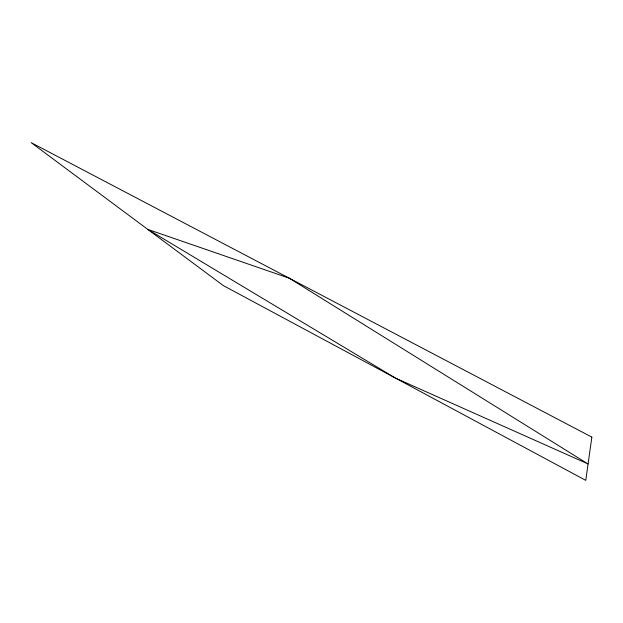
<?xml version="1.0" encoding="UTF-8"?>
<svg xmlns="http://www.w3.org/2000/svg" width="623" height="623" viewBox="0 0 623 623"><rect width="100%" height="100%" fill="white"/><g stroke="black" fill="none" stroke-linecap="round" stroke-linejoin="round"><path stroke-width="0.93" d="M591.85 437.128L585.776 480.372L223.283 285.56L31.15 142.628L591.85 437.128M289.282 278.208L147.768 229.381L395.48 378.106L588.081 463.979L289.282 278.208"/></g></svg>
